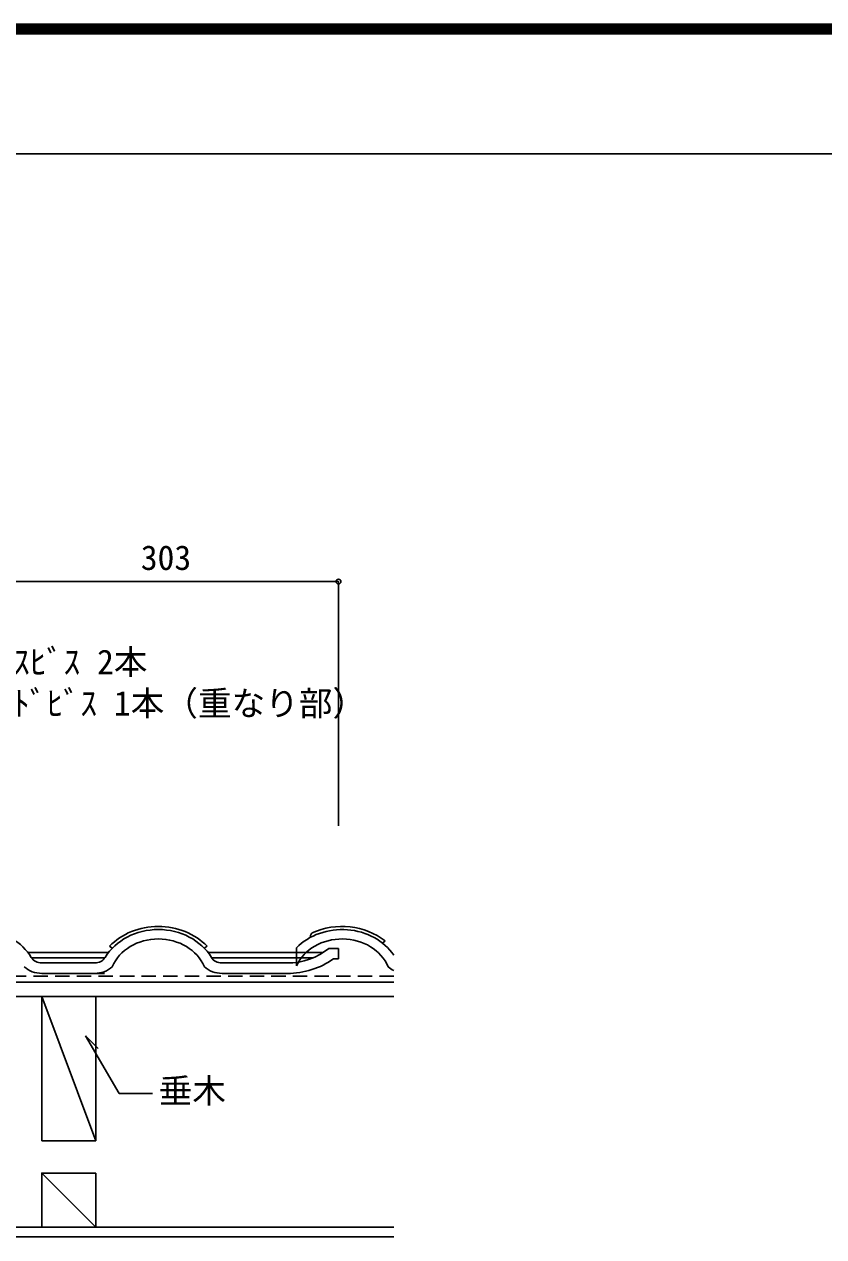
# Model space of a CAD drawing. Units: millimetres, scale not verified. Extents: x -4850 to 5514, y -1779 to 1970.
# Drawn here: x 640 to 1305, y 960 to 1970 of the extents above; entities that cross this region are included whole.
import ezdxf
from ezdxf.enums import TextEntityAlignment as Align

# ---------------------------------------------------------------- set-up
doc = ezdxf.new("R2010")
doc.units = ezdxf.units.MM
doc.header["$LTSCALE"] = 10
doc.header["$PDMODE"] = 32
doc.header["$PDSIZE"] = 4
doc.linetypes.add('DASHED1', pattern=[1.8, 1.2, -0.6])
for name, color, linetype in [('0-0_データ 001', 3, 'Continuous'), ('0-1_データ 002', 7, 'Continuous'), ('0-A_道路', 5, 'Continuous'), ('0-D_飛び石', 3, 'Continuous'), ('0-F_擁壁', 5, 'DASHED1'), ('C-5_表札・看板', 3, 'Continuous')]:
    doc.layers.add(name, color=color, linetype=linetype)
doc.styles.add('ＭＳ ゴシック', font='')
doc.styles.get('ＭＳ ゴシック').set_extended_font_data('MS Gothic')

msp = doc.modelspace()

# ---------------------------------------------------------------- linework, layer by layer
at = {"layer": '0-0_データ 001', "color": 7}
msp.add_line((2770, 1862), (-2670, 1862), dxfattribs=at)
at = {"layer": '0-0_データ 001', "color": 4}
for p, q in [((598.13, 1505.95), (901.13, 1505.95)), ((901.13, 1505.95), (901.13, 1302.5)), ((690.58, 1127.79), (718.43, 1079.55)), ((690.58, 1127.79), (701.19, 1117.18)), ((718.43, 1079.55), (746.43, 1079.55))]:
    msp.add_line(p, q, dxfattribs=at)
at = {"layer": '0-0_データ 001'}
for p, q in [((710.54, 1202.33), (712.83, 1200.65)), ((791.74, 1202.33), (789.44, 1200.65)), ((939.94, 1206.69), (937.92, 1204.76)), ((642.56, 1197.05), (709.71, 1197.05)), ((645.54, 1192.7), (706.73, 1192.7)), ((676.14, 1192.7), (697.88, 1192.7)), ((676.15, 1197.05), (697.88, 1197.05)), ((792.56, 1197.05), (888.44, 1197.05)), ((795.54, 1192.7), (880.23, 1192.7)), ((866.14, 1200.96), (866.14, 1186.09)), ((901.14, 1200.53), (893.14, 1200.53)), ((901.14, 1191.83), (896.96, 1191.83)), ((901.14, 1191.83), (901.14, 1200.53)), ((698.07, 1188.35), (654.2, 1188.35)), ((676.14, 1188.35), (654.21, 1188.35)), ((676.16, 1188.35), (697.87, 1188.35)), ((858.44, 1188.35), (804.2, 1188.35)), ((698.07, 1179.65), (654.2, 1179.65)), ((684.48, 1179.64), (706.2, 1179.64)), ((858.44, 1179.65), (804.2, 1179.65))]:
    msp.add_line(p, q, dxfattribs=at)
msp.add_lwpolyline([(879.18, 1213.35), (879.12, 1213.34), (878.71, 1212.97), (878.3, 1212.27), (877.97, 1211.19), (877.81, 1209.86), (877.8, 1209.67)], dxfattribs=at)
for centre, major_axis, start_param, end_param in [((904.14, 1172.69), (53, 0), 0.8290311, 2.0612585), ((601.14, 1172.69), (50, 0), 0.485518, 2.4341093), ((751.14, 1172.69), (50, 0), 0.485518, 2.6560744), ((751.14, 1172.69), (53, 0), 0.6981317, 2.4434607), ((904.16, 1172.69), (50, 0), 0.5320239, 2.4341093), ((751.14, 1172.69), (41, 0), 0.3595233, 2.7820691), ((904.16, 1172.69), (41, 0), 0.3595233, 2.7566745), ((654.2, 1197.05), (10, 0), 3.6271106, 4.712389), ((698.07, 1197.05), (10, 0), 4.712389, 5.7976671), ((804.2, 1197.05), (10, 0), 3.6271106, 4.712389), ((858.44, 1231.85), (50, 0), 4.712389, 5.4793828), ((858.44, 1231.85), (60, 0), 4.712389, 5.4095521), ((654.21, 1197.05), (20, 0), 3.8876546, 4.712389), ((698.07, 1197.05), (20, 0), 4.712389, 5.5371231), ((804.2, 1197.05), (20, 0), 3.8876546, 4.712389), ((957.22, 1197.05), (20, 0), 3.8876546, 4.1910696)]:
    msp.add_ellipse(centre, major_axis=major_axis, ratio=0.87, start_param=start_param, end_param=end_param, dxfattribs=at)
at = {"layer": '0-0_データ 001', "color": 4}
msp.add_point((901.13, 1505.95), dxfattribs=at)
at = {"layer": '0-1_データ 002', "color": 5}
msp.add_line((699.04, 1040.38), (654.04, 1160.38), dxfattribs=at)
at = {"layer": '0-1_データ 002'}
for p, q in [((699.04, 1040.38), (699.04, 1160.38)), ((654.04, 1040.38), (699.04, 1040.38))]:
    msp.add_line(p, q, dxfattribs=at)
msp.add_lwpolyline([(699.04, 1160.38), (654.04, 1160.38), (654.04, 1040.38)], dxfattribs=at)
msp.add_lwpolyline([(699.04, 1013.38), (654.04, 1013.38), (654.04, 968.38), (699.04, 968.38)], close=True, dxfattribs=at)
at = {"layer": '0-A_道路'}
msp.add_line((699.04, 968.38), (654.04, 1013.38), dxfattribs=at)
at = {"layer": '0-A_道路', "color": 6}
msp.add_line((287.2, 968.38), (947.1, 968.38), dxfattribs=at)
at = {"layer": '0-D_飛び石'}
for p, q in [((251.2, 1172.38), (947.1, 1172.38)), ((251.2, 1160.38), (947.1, 1160.38)), ((287.2, 960.38), (947.1, 960.38))]:
    msp.add_line(p, q, dxfattribs=at)
at = {"layer": '0-F_擁壁'}
msp.add_line((251.2, 1177.38), (947.1, 1177.38), dxfattribs=at)
at = {"layer": 'C-5_表札・看板'}
for p, q in [((2810, 1970), (-2720, 1970)), ((2810, 1968.67), (-2720, 1968.67)), ((2810, 1967.33), (-2720, 1967.33)), ((2810, 1966), (-2720, 1966)), ((2810, 1964.67), (-2720, 1964.67)), ((2810, 1963.33), (-2720, 1963.33)), ((2810, 1962), (-2720, 1962))]:
    msp.add_line(p, q, dxfattribs=at)

# ---------------------------------------------------------------- texts
at = {"layer": '0-0_データ 001', "color": 7, "style": 'ＭＳ ゴシック'}
for s, p in [('303', (736.57, 1509.42)), ('ﾊﾟｯｷﾝ付ｽﾃﾝﾚｽﾋﾞｽ 2本', (476.15, 1422.61)), ('ｽﾃﾝﾚｽｺｰｽｽﾚｯﾄﾞﾋﾞｽ 1本（重なり部）', (476.15, 1388.13)), ('垂木', (751.43, 1065.55))]:
    msp.add_text(s, height=20.53, dxfattribs=at).set_placement(p, align=Align.BOTTOM_LEFT)

doc.saveas('drawing.dxf')
